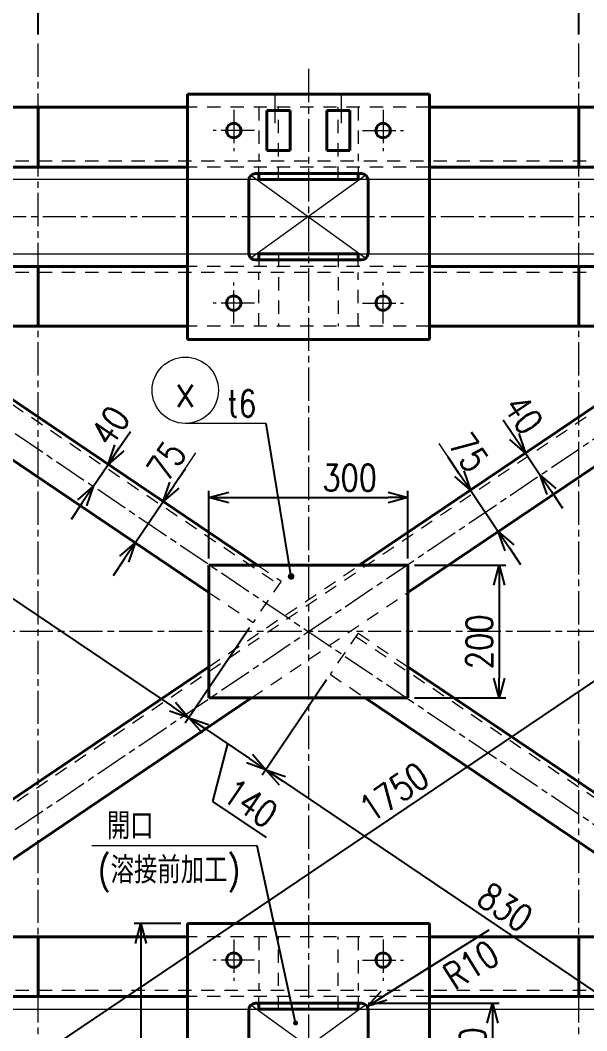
# Model space of a CAD drawing. Header units: millimetres. Extents: x 0 to 8410, y 0 to 5940.
# Drawn here: x 3016 to 3870, y 3056 to 4579 of the extents above; entities that cross this region are included whole.
import ezdxf
from ezdxf.enums import TextEntityAlignment as Align

# ---------------------------------------------------------------- set-up
doc = ezdxf.new("R2010")
doc.units = ezdxf.units.MM
doc.header["$LTSCALE"] = 10
doc.linetypes.add('GEN7A', pattern=[7.5, 5, -0.75, 1, -0.75])
doc.linetypes.add('HIDDEN2', pattern=[3.5, 2, -1.5])
doc.layers.get('0').update_dxf_attribs({"lineweight": 20})
doc.layers.get('DEFPOINTS').update_dxf_attribs({"color": 253})
for name, color, linetype, lineweight in [('2', 5, 'Continuous', 40), ('3A', 6, 'HIDDEN2', 20), ('4', 3, 'Continuous', 13), ('5', 3, 'Continuous', 13), ('6', 7, 'Continuous', 50), ('7A', 4, 'GEN7A', 13)]:
    doc.layers.add(name, color=color, linetype=linetype, lineweight=lineweight)
doc.styles.get("Standard").update_dxf_attribs({"font": 'romans.shx', "width": 0.8, "bigfont": 'extfont2.shx'})
doc.dimstyles.new('GEN-ISO$0', dxfattribs={"dimscale": 10, "dimtxt": 4, "dimasz": 3, "dimexe": 1, "dimexo": 1, "dimgap": 1, "dimtad": 3, "dimrnd": 0.01, "dimdsep": 46, "dimtxsty": 'Standard', "dimblk": 'OPEN30', "dimcen": 0, "dimclrt": 7, "dimazin": 2, "dimtp": 0.1, "dimtm": 0.1, "dimtfac": 0.6, "dimtmove": 2, "dimatfit": 3, "dimldrblk": 'OPEN30', "dimfxl": 1, "dimarcsym": 0})
doc.dimstyles.new('GEN-ISO$4', dxfattribs={"dimscale": 10, "dimtxt": 4, "dimasz": 3, "dimexe": 1, "dimexo": 1, "dimgap": 1, "dimtad": 1, "dimtoh": 1, "dimrnd": 0.01, "dimdsep": 46, "dimtxsty": 'Standard', "dimblk": 'OPEN30', "dimcen": 0, "dimclrt": 7, "dimazin": 2, "dimtp": 0.1, "dimtm": 0.1, "dimtfac": 0.6, "dimtofl": 0, "dimtmove": 0, "dimatfit": 2, "dimldrblk": 'OPEN30', "dimfxl": 1, "dimarcsym": 0})
doc.dimstyles.new('GEN-ISO$7', dxfattribs={"dimscale": 10, "dimtxt": 4, "dimasz": 3, "dimexe": 1, "dimexo": 1, "dimgap": 1, "dimtad": 3, "dimrnd": 0.01, "dimdsep": 46, "dimtxsty": 'Standard', "dimblk": 'OPEN30', "dimcen": 0, "dimclrt": 7, "dimazin": 2, "dimtp": 0.1, "dimtm": 0.1, "dimtfac": 0.6, "dimtmove": 2, "dimatfit": 3, "dimldrblk": 'OPEN30', "dimfxl": 1, "dimarcsym": 0})

# ---------------------------------------------------------------- blocks, each defined once
blk = doc.blocks.new('_Open30')
at = {"color": 0, "linetype": 'ByBlock', "lineweight": -2}
for p, q in [((-1, 0.268), (0, 0)), ((0, 0), (-1, -0.268)), ((0, 0), (-1, 0))]:
    blk.add_line(p, q, dxfattribs=at)
blk = doc.blocks.new('_DotBlank')
at = {"color": 0, "linetype": 'ByBlock', "lineweight": -2}
blk.add_line((-0.5, 0), (-1, 0), dxfattribs=at)
blk.add_circle((0, 0), 0.5, dxfattribs=at)
blk = doc.blocks.new('*D26')
at = {"layer": '5', "color": 0, "lineweight": -2, "transparency": 16777216}
for p, q in [((3858, 4557.7), (3858, 4707.5)), ((5488, 4515.7), (5488, 4707.5)), ((3888, 4697.5), (5458, 4697.5))]:
    blk.add_line(p, q, dxfattribs=at)
at = {"layer": 'DEFPOINTS', "color": 0, "transparency": 16777216}
for p in [(5488, 4697.5), (3858, 4547.7), (5488, 4505.7)]:
    blk.add_point(p, dxfattribs=at)
at = {"layer": '5', "color": 0, "lineweight": -2, "transparency": 16777216, "xscale": 30, "yscale": 30, "zscale": 30, "rotation": 180}
blk.add_blockref('_Open30', (3858, 4697.5), dxfattribs=at)
at = {"layer": '5', "color": 0, "lineweight": -2, "transparency": 16777216, "xscale": 30, "yscale": 30, "zscale": 30}
blk.add_blockref('_DotBlank', (5488, 4697.5), dxfattribs=at)
blk = doc.blocks.new('*D67')
at = {"layer": '5', "color": 0, "lineweight": -2, "transparency": 16777216}
for p, q in [((3043, 4557.7), (3043, 4707.5)), ((5488, 4515.7), (5488, 4707.5)), ((3073, 4697.5), (5458, 4697.5))]:
    blk.add_line(p, q, dxfattribs=at)
at = {"layer": 'DEFPOINTS', "color": 0, "transparency": 16777216}
for p in [(5488, 4697.5), (3043, 4547.7), (5488, 4505.7)]:
    blk.add_point(p, dxfattribs=at)
at = {"layer": '5', "color": 0, "lineweight": -2, "transparency": 16777216, "xscale": 30, "yscale": 30, "zscale": 30, "rotation": 180}
blk.add_blockref('_Open30', (3043, 4697.5), dxfattribs=at)
at = {"layer": '5', "color": 0, "lineweight": -2, "transparency": 16777216, "xscale": 30, "yscale": 30, "zscale": 30}
blk.add_blockref('_DotBlank', (5488, 4697.5), dxfattribs=at)
blk = doc.blocks.new('*D68')
at = {"layer": '5', "color": 0, "lineweight": -2, "transparency": 16777216}
for p, q in [((2228, 4557.7), (2228, 4707.5)), ((5488, 4515.7), (5488, 4707.5)), ((2258, 4697.5), (5458, 4697.5))]:
    blk.add_line(p, q, dxfattribs=at)
at = {"layer": 'DEFPOINTS', "color": 0, "transparency": 16777216}
for p in [(5488, 4697.5), (2228, 4547.7), (5488, 4505.7)]:
    blk.add_point(p, dxfattribs=at)
at = {"layer": '5', "color": 0, "lineweight": -2, "transparency": 16777216, "xscale": 30, "yscale": 30, "zscale": 30, "rotation": 180}
blk.add_blockref('_Open30', (2228, 4697.5), dxfattribs=at)
at = {"layer": '5', "color": 0, "lineweight": -2, "transparency": 16777216, "xscale": 30, "yscale": 30, "zscale": 30}
blk.add_blockref('_DotBlank', (5488, 4697.5), dxfattribs=at)
blk = doc.blocks.new('*D69')
at = {"layer": '5', "color": 0, "lineweight": -2, "transparency": 16777216}
for p, q in [((1413, 4515.7), (1413, 4707.5)), ((5488, 4515.7), (5488, 4707.5)), ((1443, 4697.5), (5458, 4697.5))]:
    blk.add_line(p, q, dxfattribs=at)
at = {"layer": 'DEFPOINTS', "color": 0, "transparency": 16777216}
for p in [(5488, 4697.5), (1413, 4505.7), (5488, 4505.7)]:
    blk.add_point(p, dxfattribs=at)
at = {"layer": '5', "color": 0, "lineweight": -2, "transparency": 16777216, "xscale": 30, "yscale": 30, "zscale": 30, "rotation": 180}
blk.add_blockref('_Open30', (1413, 4697.5), dxfattribs=at)
at = {"layer": '5', "color": 0, "lineweight": -2, "transparency": 16777216, "xscale": 30, "yscale": 30, "zscale": 30}
blk.add_blockref('_DotBlank', (5488, 4697.5), dxfattribs=at)
blk = doc.blocks.new('*D71')
at = {"layer": '5', "color": 0, "lineweight": -2, "transparency": 16777216}
for p, q in [((963, 4457.9), (963, 4977.5)), ((993, 4967.5), (5948, 4967.5)), ((5978, 4457.9), (5978, 4977.5))]:
    blk.add_line(p, q, dxfattribs=at)
at = {"layer": 'DEFPOINTS', "color": 0, "transparency": 16777216}
for p in [(5978, 4967.5), (963, 4447.9), (5978, 4447.9)]:
    blk.add_point(p, dxfattribs=at)
at = {"layer": '5', "color": 0, "lineweight": -2, "transparency": 16777216, "xscale": 30, "yscale": 30, "zscale": 30, "rotation": 180}
blk.add_blockref('_Open30', (963, 4967.5), dxfattribs=at)
at = {"layer": '5', "color": 0, "lineweight": -2, "transparency": 16777216, "xscale": 30, "yscale": 30, "zscale": 30}
blk.add_blockref('_Open30', (5978, 4967.5), dxfattribs=at)
at = {"layer": '5', "color": 7, "transparency": 16777216, "insert": (3470.5, 4997.5), "char_height": 40, "attachment_point": 5}
blk.add_mtext('5015', dxfattribs=at)
blk = doc.blocks.new('*D73')
at = {"layer": '5', "color": 0, "lineweight": -2, "transparency": 16777216}
for p, q in [((963, 4457.9), (963, 5077.5)), ((6028, 3837.9), (6028, 5077.5)), ((993, 5067.5), (5998, 5067.5))]:
    blk.add_line(p, q, dxfattribs=at)
at = {"layer": 'DEFPOINTS', "color": 0, "transparency": 16777216}
for p in [(6028, 5067.5), (963, 4447.9), (6028, 3827.9)]:
    blk.add_point(p, dxfattribs=at)
at = {"layer": '5', "color": 0, "lineweight": -2, "transparency": 16777216, "xscale": 30, "yscale": 30, "zscale": 30, "rotation": 180}
blk.add_blockref('_Open30', (963, 5067.5), dxfattribs=at)
at = {"layer": '5', "color": 0, "lineweight": -2, "transparency": 16777216, "xscale": 30, "yscale": 30, "zscale": 30}
blk.add_blockref('_Open30', (6028, 5067.5), dxfattribs=at)
at = {"layer": '5', "color": 7, "transparency": 16777216, "insert": (3495.5, 5097.5), "char_height": 40, "attachment_point": 5}
blk.add_mtext('5065', dxfattribs=at)
blk = doc.blocks.new('*D112')
at = {"layer": '5', "color": 0, "lineweight": -2, "transparency": 16777216}
for p, q in [((3477.8, 3585.3), (3380.8, 3441.5)), ((3411.2, 3433), (4049.5, 3002.3)), ((4165.8, 3121), (4068.8, 2977.2))]:
    blk.add_line(p, q, dxfattribs=at)
at = {"layer": 'DEFPOINTS', "color": 0, "transparency": 16777216}
for p in [(3483.4, 3593.5), (4171.4, 3129.3), (4074.4, 2985.5)]:
    blk.add_point(p, dxfattribs=at)
at = {"layer": '5', "color": 0, "lineweight": -2, "transparency": 16777216, "xscale": 30, "yscale": 30, "zscale": 30}
for p, rotation in [((3386.4, 3449.8), 145.9866875000882), ((4074.4, 2985.5), 325.9866875000882)]:
    blk.add_blockref('_Open30', p, dxfattribs=dict(at, rotation=rotation))
at = {"layer": '5', "color": 7, "transparency": 16777216, "insert": (3747.1, 3242.5), "char_height": 40, "attachment_point": 5, "rotation": 325.9867}
blk.add_mtext('830', dxfattribs=at)
blk = doc.blocks.new('*D114')
at = {"layer": '5', "color": 0, "lineweight": -2, "transparency": 16777216}
for p, q in [((3361.7, 3663.6), (3264.7, 3519.8)), ((3477.8, 3585.3), (3380.8, 3441.5)), ((3295.2, 3511.4), (3361.5, 3466.6)), ((3328.3, 3489), (3305.8, 3402.1)), ((3305.8, 3402.1), (3386.8, 3347.4))]:
    blk.add_line(p, q, dxfattribs=at)
at = {"layer": 'DEFPOINTS', "color": 0, "transparency": 16777216}
for p in [(3367.3, 3671.9), (3483.4, 3593.5), (3386.4, 3449.8)]:
    blk.add_point(p, dxfattribs=at)
at = {"layer": '5', "color": 0, "lineweight": -2, "transparency": 16777216, "xscale": 30, "yscale": 30, "zscale": 30}
for p, rotation in [((3270.3, 3528.1), 145.9866875000882), ((3386.4, 3449.8), 325.9866875000882)]:
    blk.add_blockref('_Open30', p, dxfattribs=dict(at, rotation=rotation))
at = {"layer": '5', "color": 7, "transparency": 16777216, "insert": (3363, 3399.6), "char_height": 40, "attachment_point": 5, "rotation": 325.9867}
blk.add_mtext('140', dxfattribs=at)
blk = doc.blocks.new('*D115')
at = {"layer": '5', "color": 0, "lineweight": -2, "transparency": 16777216}
for p, q in [((2698.6, 4111.1), (2601.6, 3967.4)), ((2632.1, 3958.9), (3245.5, 3544.9)), ((3361.7, 3663.6), (3264.7, 3519.8))]:
    blk.add_line(p, q, dxfattribs=at)
at = {"layer": 'DEFPOINTS', "color": 0, "transparency": 16777216}
for p in [(2704.2, 4119.4), (3367.3, 3671.9), (3270.3, 3528.1)]:
    blk.add_point(p, dxfattribs=at)
at = {"layer": '5', "color": 0, "lineweight": -2, "transparency": 16777216, "xscale": 30, "yscale": 30, "zscale": 30}
for p, rotation in [((2607.2, 3975.6), 145.9866875000882), ((3270.3, 3528.1), 325.9866875000882)]:
    blk.add_blockref('_Open30', p, dxfattribs=dict(at, rotation=rotation))
at = {"layer": '5', "color": 7, "transparency": 16777216, "insert": (2955.5, 3776.8), "char_height": 40, "attachment_point": 5, "rotation": 325.9867}
blk.add_mtext('800', dxfattribs=at)
blk = doc.blocks.new('*D116')
at = {"layer": '5', "color": 0, "lineweight": -2, "transparency": 16777216}
for p, q in [((4216.1, 4120.3), (4365.8, 3898.4)), ((2934.5, 2944.5), (4335.4, 3889.9)), ((2765.5, 3141.4), (2915.2, 2919.5))]:
    blk.add_line(p, q, dxfattribs=at)
at = {"layer": 'DEFPOINTS', "color": 0, "transparency": 16777216}
for p in [(4210.5, 4128.6), (4360.2, 3906.7), (2759.9, 3149.6)]:
    blk.add_point(p, dxfattribs=at)
at = {"layer": '5', "color": 0, "lineweight": -2, "transparency": 16777216, "xscale": 30, "yscale": 30, "zscale": 30}
for p, rotation in [((4360.2, 3906.7), 34.01331249991143), ((2909.7, 2927.8), 214.0133124999115)]:
    blk.add_blockref('_Open30', p, dxfattribs=dict(at, rotation=rotation))
at = {"layer": '5', "color": 7, "transparency": 16777216, "insert": (3579.5, 3416), "char_height": 40, "attachment_point": 5, "rotation": 34.0133}
blk.add_mtext('1750', dxfattribs=at)
blk = doc.blocks.new('*D120')
at = {"layer": '5', "color": 0, "lineweight": -2, "transparency": 16777216}
for p, q in [((3300.5, 3767.9), (3300.5, 3869.8)), ((3600.5, 3767.9), (3600.5, 3869.8)), ((3330.5, 3859.8), (3570.5, 3859.8))]:
    blk.add_line(p, q, dxfattribs=at)
at = {"layer": 'DEFPOINTS', "color": 0, "transparency": 16777216}
for p in [(3600.5, 3859.8), (3300.5, 3757.9), (3600.5, 3757.9)]:
    blk.add_point(p, dxfattribs=at)
at = {"layer": '5', "color": 0, "lineweight": -2, "transparency": 16777216, "xscale": 30, "yscale": 30, "zscale": 30, "rotation": 180}
blk.add_blockref('_Open30', (3300.5, 3859.8), dxfattribs=at)
at = {"layer": '5', "color": 0, "lineweight": -2, "transparency": 16777216, "xscale": 30, "yscale": 30, "zscale": 30}
blk.add_blockref('_Open30', (3600.5, 3859.8), dxfattribs=at)
at = {"layer": '5', "color": 7, "transparency": 16777216, "insert": (3512.7, 3889.8), "char_height": 40, "attachment_point": 5}
blk.add_mtext('300', dxfattribs=at)
blk = doc.blocks.new('*D121')
at = {"layer": '5', "color": 0, "lineweight": -2, "transparency": 16777216}
for p, q in [((3610.5, 3757.9), (3748.2, 3757.9)), ((3738.2, 3727.9), (3738.2, 3587.9)), ((3610.5, 3557.9), (3748.2, 3557.9))]:
    blk.add_line(p, q, dxfattribs=at)
at = {"layer": 'DEFPOINTS', "color": 0, "transparency": 16777216}
for p in [(3600.5, 3757.9), (3600.5, 3557.9), (3738.2, 3557.9)]:
    blk.add_point(p, dxfattribs=at)
at = {"layer": '5', "color": 0, "lineweight": -2, "transparency": 16777216, "xscale": 30, "yscale": 30, "zscale": 30}
for p, rotation in [((3738.2, 3757.9), 90), ((3738.2, 3557.9), 270)]:
    blk.add_blockref('_Open30', p, dxfattribs=dict(at, rotation=rotation))
at = {"layer": '5', "color": 7, "transparency": 16777216, "insert": (3708.2, 3642.5), "char_height": 40, "attachment_point": 5, "rotation": 90}
blk.add_mtext('200', dxfattribs=at)
blk = doc.blocks.new('*D130')
at = {"layer": '5', "color": 0, "lineweight": -2, "transparency": 16777216}
for p, q in [((3677.9, 3895.8), (3661.1, 3920.7)), ((3694.7, 3871), (3736.7, 3808.8)), ((3753.4, 3783.9), (3770.2, 3759.1))]:
    blk.add_line(p, q, dxfattribs=at)
at = {"layer": 'DEFPOINTS', "color": 0, "transparency": 16777216}
for p in [(3858, 3981.2), (3858, 3890.7), (3736.7, 3808.8)]:
    blk.add_point(p, dxfattribs=at)
at = {"layer": '5', "color": 0, "lineweight": -2, "transparency": 16777216, "xscale": 30, "yscale": 30, "zscale": 30}
for p, rotation in [((3694.7, 3871), 304.0133124999108), ((3736.7, 3808.8), 124.0133124999107)]:
    blk.add_blockref('_Open30', p, dxfattribs=dict(at, rotation=rotation))
at = {"layer": '5', "color": 7, "transparency": 16777216, "insert": (3692.4, 3928), "char_height": 40, "attachment_point": 5, "rotation": 304.0133}
blk.add_mtext('75', dxfattribs=at)
blk = doc.blocks.new('*D131')
at = {"layer": '5', "color": 0, "lineweight": -2, "transparency": 16777216}
for p, q in [((3760.8, 3951.8), (3744, 3976.6)), ((3777.6, 3926.9), (3800, 3893.7)), ((3816.8, 3868.9), (3833.5, 3844))]:
    blk.add_line(p, q, dxfattribs=at)
at = {"layer": 'DEFPOINTS', "color": 0, "transparency": 16777216}
for p in [(3858, 3981.2), (3858, 3932.9), (3800, 3893.7)]:
    blk.add_point(p, dxfattribs=at)
at = {"layer": '5', "color": 0, "lineweight": -2, "transparency": 16777216, "xscale": 30, "yscale": 30, "zscale": 30}
for p, rotation in [((3777.6, 3926.9), 304.0133124999108), ((3800, 3893.7), 124.0133124999107)]:
    blk.add_blockref('_Open30', p, dxfattribs=dict(at, rotation=rotation))
at = {"layer": '5', "color": 7, "transparency": 16777216, "insert": (3774.5, 3985.1), "char_height": 40, "attachment_point": 5, "rotation": 304.0133}
blk.add_mtext('40', dxfattribs=at)
blk = doc.blocks.new('*D132')
at = {"layer": '5', "color": 0, "lineweight": -2, "transparency": 16777216}
for p, q in [((3248.4, 3878.8), (3265.1, 3903.7)), ((3189.6, 3791.8), (3231.6, 3853.9)), ((3172.8, 3766.9), (3156.1, 3742))]:
    blk.add_line(p, q, dxfattribs=at)
at = {"layer": 'DEFPOINTS', "color": 0, "transparency": 16777216}
for p in [(3043, 3981.2), (3043, 3890.7), (3231.6, 3853.9)]:
    blk.add_point(p, dxfattribs=at)
at = {"layer": '5', "color": 0, "lineweight": -2, "transparency": 16777216, "xscale": 30, "yscale": 30, "zscale": 30}
for p, rotation in [((3231.6, 3853.9), 235.9866875000895), ((3189.6, 3791.8), 55.98668750008953)]:
    blk.add_blockref('_Open30', p, dxfattribs=dict(at, rotation=rotation))
at = {"layer": '5', "color": 7, "transparency": 16777216, "insert": (3236.5, 3914.9), "char_height": 40, "attachment_point": 5, "rotation": 55.9867}
blk.add_mtext('75', dxfattribs=at)
blk = doc.blocks.new('*D133')
at = {"layer": '5', "color": 0, "lineweight": -2, "transparency": 16777216}
for p, q in [((3165.5, 3934.7), (3182.2, 3959.6)), ((3126.3, 3876.7), (3148.7, 3909.9)), ((3109.5, 3851.9), (3092.7, 3827))]:
    blk.add_line(p, q, dxfattribs=at)
at = {"layer": 'DEFPOINTS', "color": 0, "transparency": 16777216}
for p in [(3043, 3981.2), (3043, 3932.9), (3148.7, 3909.9)]:
    blk.add_point(p, dxfattribs=at)
at = {"layer": '5', "color": 0, "lineweight": -2, "transparency": 16777216, "xscale": 30, "yscale": 30, "zscale": 30}
for p, rotation in [((3148.7, 3909.9), 235.9866875000895), ((3126.3, 3876.7), 55.98668750008953)]:
    blk.add_blockref('_Open30', p, dxfattribs=dict(at, rotation=rotation))
at = {"layer": '5', "color": 7, "transparency": 16777216, "insert": (3151.8, 3968.1), "char_height": 40, "attachment_point": 5, "rotation": 55.9867}
blk.add_mtext('40', dxfattribs=at)
blk = doc.blocks.new('GENBALLOON1')
blk.add_circle((0, 0), 5)
blk.add_attdef('REF_NO', text='', height=3.5).set_placement((0, 0), align=Align.MIDDLE)
at = {"flags": 1}
blk.add_attdef('GEN_PARENT', text='', height=2.5, dxfattribs=at).set_placement((0, 0), align=Align.MIDDLE)
at = {"color": 7, "flags": 1}
for tag, p in [('5GENINF', (6.43, 0.96)), ('6GENINF', (6.43, 0.63)), ('7GENINF', (6.43, 0.3)), ('8GENINF', (6.43, -0.04)), ('9GENINF', (6.43, -0.37)), ('10GENINF', (6.43, -0.7)), ('11GENINF', (6.43, -1)), ('12GENINF', (6.43, -1.34)), ('13GENINF', (6.43, -1.67)), ('3GENINF', (6.43, -2.34)), ('4GENINF', (6.43, -2.67)), ('14GENINF', (6.43, -2)), ('15GENINF', (6.43, -3)), ('20GENINF', (6.43, -4.7)), ('16GENINF', (6.43, -3.34)), ('17GENINF', (6.43, -3.7)), ('18GENINF', (6.43, -4.04)), ('19GENINF', (6.43, -4.37)), ('21GENINF', (6.43, -5.04)), ('22GENINF', (6.43, -5.37))]:
    blk.add_attdef(tag, p, '', height=0.2, dxfattribs=at)
blk = doc.blocks.new('*D29')
at = {"layer": '5', "color": 0, "lineweight": -2, "transparency": 16777216}
for p, q in [((3540.5, 3097.9), (3738.1, 3097.9)), ((3728.1, 3067.9), (3728.1, 2997.9)), ((3540.5, 2967.9), (3738.1, 2967.9))]:
    blk.add_line(p, q, dxfattribs=at)
at = {"layer": 'DEFPOINTS', "color": 0, "transparency": 16777216}
for p in [(3530.5, 3097.9), (3530.5, 2967.9), (3728.1, 2967.9)]:
    blk.add_point(p, dxfattribs=at)
at = {"layer": '5', "color": 0, "lineweight": -2, "transparency": 16777216, "xscale": 30, "yscale": 30, "zscale": 30}
for p, rotation in [((3728.1, 3097.9), 90), ((3728.1, 2967.9), 270)]:
    blk.add_blockref('_Open30', p, dxfattribs=dict(at, rotation=rotation))
at = {"layer": '5', "color": 7, "transparency": 16777216, "insert": (3698.1, 3020.3), "char_height": 40, "attachment_point": 5, "rotation": 90}
blk.add_mtext('130', dxfattribs=at)
blk = doc.blocks.new('*D30')
at = {"layer": '5', "color": 0, "lineweight": -2, "transparency": 16777216}
for p, q in [((3258, 3217.9), (3187.8, 3217.9)), ((3197.8, 3187.9), (3197.8, 2877.9)), ((3258, 2847.9), (3187.8, 2847.9))]:
    blk.add_line(p, q, dxfattribs=at)
at = {"layer": 'DEFPOINTS', "color": 0, "transparency": 16777216}
for p in [(3268, 3217.9), (3197.8, 2847.9), (3268, 2847.9)]:
    blk.add_point(p, dxfattribs=at)
at = {"layer": '5', "color": 0, "lineweight": -2, "transparency": 16777216, "xscale": 30, "yscale": 30, "zscale": 30}
for p, rotation in [((3197.8, 3217.9), 90), ((3197.8, 2847.9), 270)]:
    blk.add_blockref('_Open30', p, dxfattribs=dict(at, rotation=rotation))
at = {"layer": '5', "color": 7, "transparency": 16777216, "insert": (3167.8, 2781.2), "char_height": 40, "attachment_point": 5, "rotation": 90}
blk.add_mtext('370', dxfattribs=at)
blk = doc.blocks.new('*D39')
at = {"layer": '5', "color": 0, "lineweight": -2, "transparency": 16777216}
blk.add_line((3564.4, 3109.1), (3723.1, 3208.4), dxfattribs=at)
at = {"layer": 'DEFPOINTS', "color": 0, "transparency": 16777216}
for p in [(3539, 3093.2), (3530.5, 3087.9)]:
    blk.add_point(p, dxfattribs=at)
at = {"layer": '5', "color": 0, "lineweight": -2, "transparency": 16777216, "xscale": 30, "yscale": 30, "zscale": 30, "rotation": 212.0286036101701}
blk.add_blockref('_Open30', (3539, 3093.2), dxfattribs=at)
at = {"layer": '5', "color": 7, "transparency": 16777216, "insert": (3695.7, 3155.8), "char_height": 40, "attachment_point": 5, "rotation": 32.0286}
blk.add_mtext('R10', dxfattribs=at)

msp = doc.modelspace()

# ---------------------------------------------------------------- linework, layer by layer
at = {"layer": '2'}
for p, q in [((3268.0324, 4467.9217), (3268.0324, 4097.9217)), ((3633.0324, 4467.9217), (3268.0324, 4467.9217)), ((3633.0324, 4467.9217), (3633.0324, 4097.9217)), ((3268.0324, 4447.9217), (2818.0324, 4447.9217)), ((3043.0324, 4447.9217), (3043.0324, 4357.9217)), ((4083.0324, 4447.9217), (3633.0324, 4447.9217)), ((3858.0324, 4447.9217), (3858.0324, 4357.9217)), ((3423.0324, 4442.9217), (3388.0324, 4442.9217)), ((3388.0324, 4442.9217), (3388.0324, 4382.9217)), ((3423.0324, 4442.9217), (3423.0324, 4382.9217)), ((3478.0324, 4442.9217), (3513.0324, 4442.9217)), ((3478.0324, 4442.9217), (3478.0324, 4382.9217)), ((3513.0324, 4442.9217), (3513.0324, 4382.9217)), ((3423.0324, 4382.9217), (3388.0324, 4382.9217)), ((3478.0324, 4382.9217), (3513.0324, 4382.9217)), ((3268.0324, 4357.9217), (2818.0324, 4357.9217)), ((4083.0324, 4357.9217), (3633.0324, 4357.9217)), ((3530.5324, 4347.9217), (3370.5324, 4347.9217)), ((3375.5324, 4338.9217), (3375.5324, 4347.9217)), ((3525.5324, 4347.9217), (3525.5324, 4338.9217)), ((3360.5324, 4337.9217), (3360.5324, 4227.9217)), ((3525.5324, 4338.9217), (3375.5324, 4338.9217)), ((3540.5324, 4337.9217), (3540.5324, 4227.9217)), ((3525.5324, 4226.9217), (3375.5324, 4226.9217)), ((3375.5324, 4226.9217), (3375.5324, 4217.9217)), ((3525.5324, 4226.9217), (3525.5324, 4217.9217)), ((3268.0324, 4207.9217), (2818.0324, 4207.9217)), ((3043.0324, 4207.9217), (3043.0324, 4117.9217)), ((3530.5324, 4217.9217), (3370.5324, 4217.9217)), ((4083.0324, 4207.9217), (3633.0324, 4207.9217)), ((3858.0324, 4207.9217), (3858.0324, 4117.9217)), ((3268.0324, 4117.9217), (2818.0324, 4117.9217)), ((3527.2072, 3757.9217), (4057.5324, 4115.8099)), ((4083.0324, 4117.9217), (3633.0324, 4117.9217)), ((3633.0324, 4097.9217), (3268.0324, 4097.9217)), ((2885.5324, 4087.4663), (3373.8576, 3757.9217)), ((2808.5728, 4048.9217), (3300.5324, 3716.9244)), ((3600.5324, 3716.9244), (4092.492, 4048.9217)), ((3600.5324, 3757.9217), (3300.5324, 3757.9217)), ((3300.5324, 3557.9217), (3300.5324, 3757.9217)), ((3600.5324, 3557.9217), (3600.5324, 3757.9217)), ((2799.6345, 3266.9217), (3300.5324, 3604.951)), ((3600.5324, 3604.951), (4101.4303, 3266.9217)), ((2885.5324, 3234.4091), (3364.9192, 3557.9217)), ((3600.5324, 3557.9217), (3300.5324, 3557.9217)), ((3536.1456, 3557.9217), (4057.5324, 3206.0655)), ((3268.0324, 2847.9217), (3268.0324, 3217.9217)), ((3633.0324, 3217.9217), (3268.0324, 3217.9217)), ((3633.0324, 2847.9217), (3633.0324, 3217.9217)), ((3268.0324, 3197.9217), (2818.0324, 3197.9217)), ((3043.0324, 3197.9217), (3043.0324, 3107.9217)), ((4083.0324, 3197.9217), (3633.0324, 3197.9217)), ((3858.0324, 3197.9217), (3858.0324, 3107.9217)), ((3268.0324, 3107.9217), (2818.0324, 3107.9217)), ((4083.0324, 3107.9217), (3633.0324, 3107.9217)), ((3530.5324, 3097.9217), (3370.5324, 3097.9217)), ((3375.5324, 3097.9217), (3375.5324, 3088.9217)), ((3525.5324, 3097.9217), (3525.5324, 3088.9217)), ((3360.5324, 3087.9217), (3360.5324, 2977.9217)), ((3525.5324, 3088.9217), (3375.5324, 3088.9217)), ((3540.5324, 3087.9217), (3540.5324, 2977.9217))]:
    msp.add_line(p, q, dxfattribs=at)
for centre in [(3338.0324, 4412.9217), (3563.0324, 4412.9217), (3338.0324, 4152.9217), (3563.0324, 4152.9217), (3338.0324, 3162.9217), (3563.0324, 3162.9217)]:
    msp.add_circle(centre, 11, dxfattribs=at)
for centre, start, end in [((3370.5324, 4337.9217), 90, 180), ((3530.5324, 4337.9217), 0, 90), ((3370.5324, 4227.9217), 180, 270), ((3530.5324, 4227.9217), 270, 0), ((3370.5324, 3087.9217), 90, 180), ((3530.5324, 3087.9217), 0, 90)]:
    msp.add_arc(centre, 10, start, end, dxfattribs=at)
at = {"layer": '3A'}
for p, q in [((3633.0324, 4447.9217), (3268.0324, 4447.9217)), ((3375.5324, 4447.9217), (3375.5324, 4366.9217)), ((3405.5324, 4338.9217), (3405.5324, 4447.9217)), ((3495.5324, 4338.9217), (3495.5324, 4447.9217)), ((3525.5324, 4447.9217), (3525.5324, 4366.9217)), ((5969.0324, 4366.9217), (972.0324, 4366.9217)), ((3633.0324, 4357.9217), (3268.0324, 4357.9217)), ((3375.5324, 4347.9217), (3375.5324, 4357.9217)), ((3525.5324, 4357.9217), (3525.5324, 4347.9217)), ((3405.5324, 4226.9217), (3405.5324, 4117.9217)), ((3495.5324, 4226.9217), (3495.5324, 4117.9217)), ((3633.0324, 4207.9217), (3268.0324, 4207.9217)), ((3375.5324, 4217.9217), (3375.5324, 4207.9217)), ((3525.5324, 4207.9217), (3525.5324, 4217.9217)), ((5969.0324, 4198.9217), (972.0324, 4198.9217)), ((3375.5324, 4117.9217), (3375.5324, 4198.9217)), ((3525.5324, 4117.9217), (3525.5324, 4198.9217)), ((2721.3233, 3206.8352), (4171.9116, 4185.7598)), ((2742.7833, 4176.5616), (3405.9094, 3729.0532)), ((3633.0324, 4117.9217), (3268.0324, 4117.9217)), ((3300.5324, 3604.951), (3527.2072, 3757.9217)), ((3373.8576, 3757.9217), (3409.2657, 3734.0266)), ((3409.2657, 3734.0266), (3367.3118, 3671.8585)), ((3300.5324, 3716.9244), (3367.3118, 3671.8585)), ((3364.9192, 3557.9217), (3600.5324, 3716.9244)), ((3525.3128, 3655.7126), (3483.3589, 3593.5446)), ((3525.3128, 3655.7126), (3600.5324, 3604.951)), ((3521.9565, 3650.7392), (4209.9498, 3186.4492)), ((3483.3589, 3593.5446), (3536.1456, 3557.9217)), ((3633.0324, 3197.9217), (3268.0324, 3197.9217)), ((3375.5324, 3197.9217), (3375.5324, 3116.9217)), ((3405.5324, 3088.9217), (3405.5324, 3197.9217)), ((3495.5324, 3088.9217), (3495.5324, 3197.9217)), ((3525.5324, 3197.9217), (3525.5324, 3116.9217)), ((5969.0324, 3116.9217), (972.0324, 3116.9217)), ((3633.0324, 3107.9217), (3268.0324, 3107.9217)), ((3375.5324, 3097.9217), (3375.5324, 3107.9217)), ((3525.5324, 3107.9217), (3525.5324, 3097.9217))]:
    msp.add_line(p, q, dxfattribs=at)
at = {"layer": '4'}
for p, q in [((3537.1125, 4345.4518), (3363.9523, 4220.3916)), ((3363.9523, 4345.4518), (3537.1125, 4220.3916)), ((3537.1125, 3095.4518), (3363.9523, 2970.3916)), ((3363.9523, 3095.4518), (3537.1125, 2970.3916))]:
    msp.add_line(p, q, dxfattribs=at)
at = {"layer": '5'}
for p, q in [((3375.5324, 4338.9217), (1488.0324, 4338.9217)), ((5413.0324, 4338.9217), (3525.5324, 4338.9217)), ((1488.0324, 4226.9217), (3375.5324, 4226.9217)), ((3525.5324, 4226.9217), (5413.0324, 4226.9217)), ((3694.7056, 3870.9574), (3647.3743, 3941.0939)), ((3231.5726, 3853.9422), (3281.038, 3927.241)), ((1488.0324, 3088.9217), (3375.5324, 3088.9217)), ((3525.5324, 3088.9217), (5413.0324, 3088.9217))]:
    msp.add_line(p, q, dxfattribs=at)
at = {"layer": '5', "ltscale": 5}
for p, q in [((3387.0024, 3971.5317), (3264.9482, 3971.5317)), ((3373.091, 3335.0641), (3123.9105, 3335.0641))]:
    msp.add_line(p, q, dxfattribs=at)
at = {"layer": '7A'}
for p, q in [((3043.0324, 2768.832), (3043.0324, 4547.7253)), ((3858.0324, 2768.832), (3858.0324, 4547.7253)), ((3450.5324, 4505.7456), (3450.5324, 2830.225)), ((3400.5324, 4423.7964), (3400.5324, 4467.7964)), ((3500.5324, 4423.7964), (3500.5324, 4467.7964)), ((3338.0324, 4443.9217), (3338.0324, 4381.9217)), ((3563.0324, 4443.9217), (3563.0324, 4381.9217)), ((3369.0324, 4412.9217), (3307.0324, 4412.9217)), ((3532.0324, 4412.9217), (3594.0324, 4412.9217)), ((6025.0623, 4282.9217), (913.3786, 4282.9217)), ((2635.5324, 3107.9217), (4265.5324, 4207.9217)), ((2635.5324, 4207.9217), (4265.5324, 3107.9217)), ((3338.0324, 4121.9217), (3338.0324, 4183.9217)), ((3563.0324, 4121.9217), (3563.0324, 4183.9217)), ((3369.0324, 4152.9217), (3307.0324, 4152.9217)), ((3532.0324, 4152.9217), (3594.0324, 4152.9217)), ((6140.3626, 3657.9217), (853.1091, 3657.9217)), ((3338.0324, 3193.9217), (3338.0324, 3131.9217)), ((3563.0324, 3193.9217), (3563.0324, 3131.9217)), ((3369.0324, 3162.9217), (3307.0324, 3162.9217)), ((3532.0324, 3162.9217), (3594.0324, 3162.9217))]:
    msp.add_line(p, q, dxfattribs=at)

# ---------------------------------------------------------------- block references
at = {"layer": '5'}
ref = msp.add_blockref('GENBALLOON1', (3264.9482, 4021.5317), dxfattribs=dict(at, xscale=10, yscale=10, zscale=10))
ref.add_attrib('REF_NO', 'x', dxfattribs={"color": 7, "height": 50, "width": 0.9}).set_placement((3264.9482, 4021.5317), align=Align.MIDDLE_CENTER)

# ---------------------------------------------------------------- texts
at = {"layer": '6', "ltscale": 5, "width": 0.8}
for s, p in [('t6', (3328.4626, 3981.5317)), ('開口', (3146.6897, 3345.0641)), ('(溶接前加工)', (3133.1759, 3278.4026))]:
    msp.add_text(s, height=40, dxfattribs=at).set_placement(p)

# ---------------------------------------------------------------- dimensions: what is measured, and where the dimension line sits
at = {"layer": '5'}
for base, p2, picture, middle in [((6028.0324, 5067.5402), (6028.0324, 3827.9217), '*D73', (3495.5324, 5097.5402)), ((5978.0324, 4967.5402), (5978.0324, 4447.9217), '*D71', (3470.5324, 4997.5402))]:
    dim = msp.add_linear_dim(base=base, p1=(963.0324, 4447.9217), p2=p2, dimstyle='GEN-ISO$0', override={"dimscale": 10, "dimtmove": 1}, dxfattribs=at)
    dim.commit()
    dim.dimension.update_dxf_attribs({"geometry": picture, "text_midpoint": middle})
for p1, picture, middle in [((1413.0324, 4505.7456), '*D69', (1538.5888, 4697.5402)), ((2228.0324, 4547.7253), '*D68', (2349.851, 4697.5402)), ((3043.0324, 4547.7253), '*D67', (3170.3051, 4697.5402)), ((3858.0324, 4547.7253), '*D26', (3971.9698, 4697.5402))]:
    dim = msp.add_linear_dim(base=(5488.0324, 4697.5402), p1=p1, p2=(5488.0324, 4505.7456), text=' ', dimstyle='GEN-ISO$0', override={"dimscale": 10, "dimblk1": 'Open30', "dimblk2": 'DotBlank', "dimsah": 1, "dimtmove": 1}, dxfattribs=at)
    dim.commit()
    dim.dimension.update_dxf_attribs({"geometry": picture, "text_midpoint": middle, "dimtype": 160})
for base, p1, p2, angle, override, picture, middle in [((4360.2416, 3906.6891), (2759.9209, 3149.6406), (4210.5092, 4128.5652), 34.0133125, {"dimscale": 10, "dimtmove": 1}, '*D116', (3596.3043, 3391.1486)), ((3799.9718, 3893.7397), (3858.0324, 3981.178), (3858.0324, 3932.9217), 304.0133125, {"dimscale": 10, "dimse1": 1, "dimse2": 1, "dimtmove": 1}, '*D131', (3749.6271, 3968.3414)), ((3148.6818, 3909.8808), (3043.0324, 3932.9217), (3043.0324, 3981.178), 55.9866875, {"dimscale": 10, "dimse1": 1, "dimse2": 1, "dimtmove": 1}, '*D133', (3176.6511, 3951.3262)), ((3231.5726, 3853.9422), (3043.0324, 3890.6974), (3043.0324, 3981.178), 55.9866875, {"dimscale": 10, "dimse1": 1, "dimse2": 1, "dimtmove": 1}, '*D132', (3261.416, 3898.1647)), ((3736.6595, 3808.7894), (3858.0324, 3981.178), (3858.0324, 3890.6974), 304.0133125, {"dimscale": 10, "dimse1": 1, "dimse2": 1, "dimtmove": 1}, '*D130', (3667.5367, 3911.2168)), ((3738.2289, 3557.9217), (3600.5324, 3757.9217), (3600.5324, 3557.9217), 90, {"dimscale": 10, "dimtmove": 1}, '*D121', (3738.2289, 3642.4684)), ((3386.367, 3449.8202), (3367.3118, 3671.8585), (3483.3589, 3593.5446), 325.9866875, {"dimscale": 10, "dimtmove": 1}, '*D114', (3314.0438, 3396.4896)), ((3197.7596, 2847.9217), (3268.0324, 3217.9217), (3268.0324, 2847.9217), 90, {"dimscale": 10, "dimtmove": 1}, '*D30', (3197.7596, 2781.2163)), ((3728.0584, 2967.9217), (3530.5324, 3097.9217), (3530.5324, 2967.9217), 90, {"dimscale": 10, "dimtmove": 1}, '*D29', (3728.0584, 3020.2769))]:
    dim = msp.add_linear_dim(base=base, p1=p1, p2=p2, angle=angle, dimstyle='GEN-ISO$0', override=override, dxfattribs=at)
    dim.commit()
    dim.dimension.update_dxf_attribs({"geometry": picture, "text_midpoint": middle, "dimtype": 160})
for base, p1, p2, picture, middle in [((3270.3199, 3528.1341), (2704.1857, 4119.367), (3367.3118, 3671.8585), '*D115', (2955.5384, 3776.7556)), ((4074.3603, 2985.5302), (3483.3589, 3593.5446), (4171.3522, 3129.2546), '*D112', (3747.1452, 3242.5424))]:
    dim = msp.add_linear_dim(base=base, p1=p1, p2=p2, angle=325.9866875, dimstyle='GEN-ISO$0', override={"dimscale": 10, "dimtmove": 1}, dxfattribs=at)
    dim.commit()
    dim.dimension.update_dxf_attribs({"geometry": picture, "text_midpoint": middle})
dim = msp.add_linear_dim(base=(3600.5324, 3859.8103), p1=(3300.5324, 3757.9217), p2=(3600.5324, 3757.9217), dimstyle='GEN-ISO$0', override={"dimscale": 10, "dimtmove": 1}, dxfattribs=at)
dim.commit()
dim.dimension.update_dxf_attribs({"geometry": '*D120', "text_midpoint": (3512.682, 3859.8103), "dimtype": 160})
dim = msp.add_radius_dim(center=(3530.5324, 3087.9217), mpoint=(3539.0102, 3093.2251), dimstyle='GEN-ISO$4', override={"dimtad": 4, "dimtoh": 0, "dimse1": 1}, dxfattribs=at)
dim.commit()
dim.dimension.update_dxf_attribs({"geometry": '*D39', "text_midpoint": (3679.7719, 3181.2805), "dimtype": 164})

# ---------------------------------------------------------------- leaders
for points, override in [([(3424.4567, 3741.0225), (3387.0024, 3971.5317)], {"dimasz": 4, "dimtad": 0, "dimldrblk": 'DotSmall'}), ([(3431.1177, 3068.1929), (3373.091, 3335.0641)], {"dimgap": 1, "dimtad": 0, "dimldrblk": 'DotSmall'})]:
    msp.add_leader(points, dimstyle='GEN-ISO$7', override=override, dxfattribs=at)

doc.saveas('drawing.dxf')
